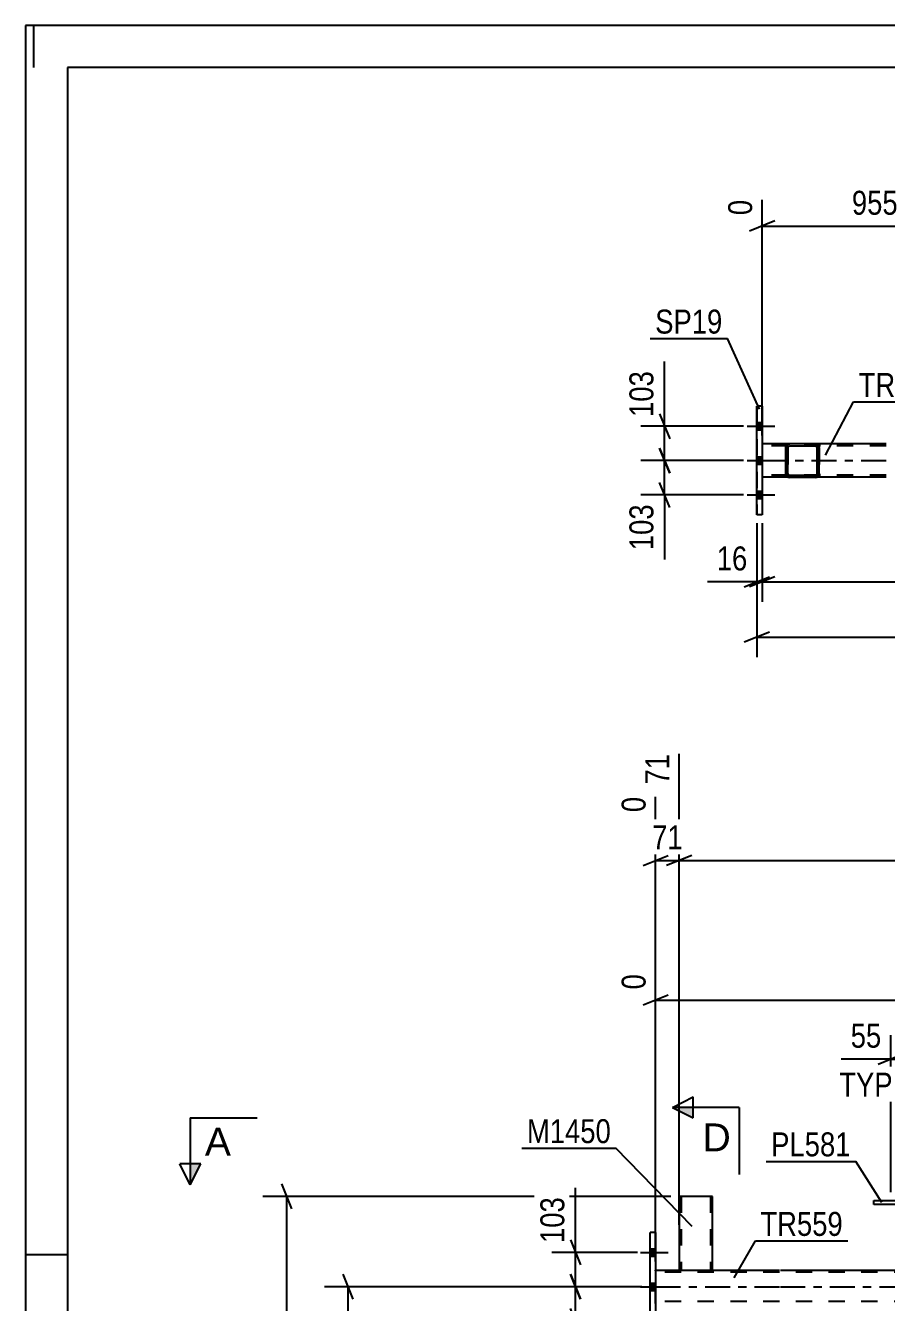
# Model space of a CAD drawing. Header units: millimetres. Extents: x 0 to 841, y 0 to 594.
# Drawn here: x 0 to 103, y 441.3 to 594 of the extents above; entities that cross this region are included whole.
import ezdxf

# ---------------------------------------------------------------- set-up
doc = ezdxf.new("R2010")
doc.units = ezdxf.units.MM
doc.linetypes.add('DXK_LINE_DOT2', pattern=[3.9198, 1.9599, -1.9599])
doc.linetypes.add('DXK_LINE_DOT3', pattern=[5.9187, 2.979, -0.9799, 0.9799, -0.9799])
doc.styles.add('Arial', font='ARIAL.TTF', dxfattribs={"height": 0.2})
doc.styles.add('Arial Narrow', font='ARIALN.TTF', dxfattribs={"height": 0.2})

# ---------------------------------------------------------------- blocks, each defined once
blk = doc.blocks.new('Unknown-122573578-1135 - 10973')
at = {"color": 5, "linetype": 'Continuous'}
for p, q in [((841, 594), (0, 594)), ((0, 594), (0, 0)), ((1, 589), (1, 594)), ((836, 589), (5, 589)), ((5, 589), (5, 5)), ((5, 447), (0, 447))]:
    blk.add_line(p, q, dxfattribs=at)
blk = doc.blocks.new('Bolt-122573578-2551 - 2500')
at = {"linetype": 'Continuous'}
for points in [[(88.09, 545.64), (88.09, 546.52), (87.45, 546.52), (87.45, 545.64)], [(88.09, 545.64), (88.09, 546.52), (87.45, 546.52), (87.45, 545.64)], [(88.09, 545.64), (88.09, 546.52), (87.45, 546.52), (87.45, 545.64)], [(88.09, 541.54), (88.09, 542.42), (87.45, 542.42), (87.45, 541.54)], [(88.09, 541.54), (88.09, 542.42), (87.45, 542.42), (87.45, 541.54)], [(88.09, 537.44), (88.09, 538.32), (87.45, 538.32), (87.45, 537.44)], [(88.09, 537.44), (88.09, 538.32), (87.45, 538.32), (87.45, 537.44)], [(88.09, 537.44), (88.09, 538.32), (87.45, 538.32), (87.45, 537.44)]]:
    blk.add_hatch(color=1, dxfattribs=at).paths.add_polyline_path(points)
at = {"color": 1, "linetype": 'Continuous'}
for p, q in [((86.29, 546.08), (89.61, 546.08)), ((86.29, 546.08), (89.61, 546.08)), ((86.29, 546.08), (89.61, 546.08)), ((87.45, 546.52), (88.09, 546.52)), ((87.45, 546.52), (88.09, 546.52)), ((87.45, 546.52), (88.09, 546.52)), ((87.45, 545.64), (88.09, 545.64)), ((87.45, 545.64), (88.09, 545.64)), ((87.45, 545.64), (88.09, 545.64)), ((87.45, 542.42), (88.09, 542.42)), ((87.45, 542.42), (88.09, 542.42)), ((86.29, 541.98), (89.61, 541.98)), ((86.29, 541.98), (89.61, 541.98)), ((87.45, 541.54), (88.09, 541.54)), ((87.45, 541.54), (88.09, 541.54)), ((86.29, 537.88), (89.61, 537.88)), ((86.29, 537.88), (89.61, 537.88)), ((86.29, 537.88), (89.61, 537.88)), ((87.45, 538.32), (88.09, 538.32)), ((87.45, 538.32), (88.09, 538.32)), ((87.45, 538.32), (88.09, 538.32)), ((87.45, 537.44), (88.09, 537.44)), ((87.45, 537.44), (88.09, 537.44)), ((87.45, 537.44), (88.09, 537.44))]:
    blk.add_line(p, q, dxfattribs=at)
blk = doc.blocks.new('Part-122573578-2550 - 2500')
at = {"color": 2, "linetype": 'Continuous'}
for p, q in [((102.91, 543.98), (88.09, 543.98)), ((91.38, 539.98), (88.09, 539.98)), ((102.91, 539.98), (94.43, 539.98))]:
    blk.add_line(p, q, dxfattribs=at)
at = {"color": 7, "linetype": 'DXK_LINE_DOT2'}
for p, q in [((88.09, 543.98), (88.09, 539.98)), ((102.91, 543.74), (88.09, 543.74)), ((102.91, 540.22), (88.09, 540.22)), ((94.43, 539.98), (91.38, 539.98))]:
    blk.add_line(p, q, dxfattribs=at)
at = {"color": 7, "linetype": 'DXK_LINE_DOT3'}
blk.add_line((88.09, 541.98), (102.91, 541.98), dxfattribs=at)
blk = doc.blocks.new('Part-122573578-2598 - 2500')
at = {"color": 2, "linetype": 'Continuous'}
for p, q in [((90.91, 543.49), (90.94, 543.68)), ((90.94, 543.68), (90.91, 543.49)), ((91.15, 543.49), (91.17, 543.59)), ((91.17, 543.59), (91.22, 543.66)), ((91.39, 543.97), (91.2, 543.94)), ((91.2, 543.94), (91.2, 543.94)), ((91.22, 543.66), (91.3, 543.72)), ((91.29, 543.72), (91.3, 543.72)), ((91.3, 543.72), (91.39, 543.73)), ((94.43, 543.97), (91.39, 543.97)), ((91.39, 543.73), (94.43, 543.73)), ((94.61, 543.94), (94.43, 543.97)), ((94.43, 543.73), (94.52, 543.72)), ((94.52, 543.72), (94.6, 543.66)), ((94.6, 543.66), (94.52, 543.72)), ((94.6, 543.66), (94.65, 543.59)), ((94.65, 543.59), (94.6, 543.66)), ((94.65, 543.59), (94.67, 543.49)), ((94.67, 543.49), (94.65, 543.59)), ((94.91, 543.49), (94.87, 543.68)), ((90.91, 540.45), (90.91, 543.49)), ((90.91, 543.49), (90.91, 543.49)), ((90.91, 540.45), (90.91, 543.49)), ((91.15, 540.45), (91.15, 543.49)), ((94.67, 540.45), (94.67, 543.49)), ((94.67, 543.49), (94.67, 543.49)), ((94.67, 543.49), (94.67, 540.45)), ((94.91, 540.45), (94.91, 543.49)), ((90.91, 540.45), (90.91, 540.45)), ((90.94, 540.27), (90.91, 540.45)), ((90.91, 540.45), (90.94, 540.27)), ((91.17, 540.36), (91.15, 540.45)), ((91.22, 540.28), (91.17, 540.36)), ((91.2, 540.01), (91.39, 539.97)), ((91.3, 540.23), (91.22, 540.28)), ((91.29, 540.23), (91.3, 540.23)), ((91.39, 540.21), (91.3, 540.23)), ((94.43, 540.21), (91.39, 540.21)), ((94.43, 539.97), (91.39, 539.97)), ((94.52, 540.23), (94.43, 540.21)), ((94.43, 539.97), (94.61, 540.01)), ((94.6, 540.28), (94.52, 540.23)), ((94.52, 540.23), (94.6, 540.28)), ((94.65, 540.36), (94.6, 540.28)), ((94.6, 540.28), (94.65, 540.36)), ((94.67, 540.45), (94.65, 540.36)), ((94.65, 540.36), (94.67, 540.45)), ((94.67, 540.45), (94.67, 540.45)), ((94.87, 540.27), (94.91, 540.45))]:
    blk.add_line(p, q, dxfattribs=at)
at = {"color": 7, "linetype": 'DXK_LINE_DOT2'}
for p, q in [((91.16, 543.59), (91.15, 543.49)), ((91.22, 543.66), (91.16, 543.59)), ((91.2, 543.94), (91.39, 543.97)), ((91.29, 543.72), (91.22, 543.66)), ((91.3, 543.72), (91.39, 543.73)), ((91.39, 543.97), (91.39, 543.97)), ((91.39, 543.97), (91.39, 543.97)), ((91.39, 543.73), (91.39, 543.73)), ((91.39, 543.73), (91.39, 543.73)), ((94.43, 543.97), (94.61, 543.94)), ((94.52, 543.72), (94.43, 543.73)), ((94.52, 543.72), (94.52, 543.72)), ((94.87, 543.68), (94.91, 543.49)), ((91.15, 543.49), (91.15, 543.49)), ((91.15, 543.49), (91.15, 540.45)), ((94.91, 543.49), (94.91, 543.49)), ((94.91, 543.49), (94.91, 540.45)), ((91.15, 540.45), (91.15, 540.45)), ((91.15, 540.45), (91.16, 540.36)), ((91.16, 540.36), (91.22, 540.28)), ((91.2, 540.01), (91.2, 540.01)), ((91.39, 539.97), (91.2, 540.01)), ((91.22, 540.28), (91.29, 540.23)), ((91.3, 540.23), (91.39, 540.21)), ((91.39, 540.21), (91.39, 540.21)), ((91.39, 540.21), (91.39, 540.21)), ((91.39, 539.97), (91.39, 539.97)), ((91.39, 539.97), (91.39, 539.97)), ((94.43, 540.21), (94.52, 540.23)), ((94.61, 540.01), (94.43, 539.97)), ((94.52, 540.23), (94.52, 540.23)), ((94.91, 540.45), (94.87, 540.27)), ((94.91, 540.45), (94.91, 540.45))]:
    blk.add_line(p, q, dxfattribs=at)
at = {"color": 2, "linetype": 'Continuous'}
for centre, start, end in [((91.39, 543.49), 112.5, 157.5), ((91.39, 543.49), 112.5, 157.5), ((94.43, 543.49), 22.5, 67.5), ((91.39, 540.45), 202.5, 247.5), ((91.39, 540.45), 202.5, 247.5), ((94.43, 540.45), 292.5, 337.5)]:
    blk.add_arc(centre, 0.48, start, end, dxfattribs=at)
at = {"color": 7, "linetype": 'DXK_LINE_DOT2'}
for centre, start, end in [((94.43, 543.49), 22.5, 67.5), ((94.43, 540.45), 292.5, 337.5)]:
    blk.add_arc(centre, 0.48, start, end, dxfattribs=at)
blk = doc.blocks.new('Part-122573578-2700 - 2500')
at = {"color": 2, "linetype": 'Continuous'}
for p, q in [((88.08, 548.48), (87.44, 548.48)), ((87.44, 535.48), (87.44, 548.48)), ((88.08, 548.48), (88.08, 535.48)), ((88.08, 535.48), (87.44, 535.48))]:
    blk.add_line(p, q, dxfattribs=at)
at = {"color": 7, "linetype": 'DXK_LINE_DOT2'}
for p, q in [((87.44, 548.48), (87.44, 535.48)), ((88.08, 548.48), (88.08, 535.48))]:
    blk.add_line(p, q, dxfattribs=at)
blk = doc.blocks.new('Part-122573578-3309 - 3249')
at = {"color": 2, "linetype": 'Continuous'}
for p, q in [((75.35, 445.2), (90.17, 445.2)), ((90.27, 445.2), (744.75, 445.2))]:
    blk.add_line(p, q, dxfattribs=at)
at = {"color": 7, "linetype": 'DXK_LINE_DOT2'}
for p, q in [((75.35, 441.2), (75.35, 445.2)), ((90.17, 444.96), (75.35, 444.96)), ((744.75, 444.96), (90.27, 444.96)), ((90.17, 441.44), (75.35, 441.44)), ((744.75, 441.44), (90.27, 441.44))]:
    blk.add_line(p, q, dxfattribs=at)
at = {"color": 7, "linetype": 'DXK_LINE_DOT3'}
for p, q in [((75.35, 443.2), (90.17, 443.2)), ((90.27, 443.2), (744.75, 443.2))]:
    blk.add_line(p, q, dxfattribs=at)
blk = doc.blocks.new('Part-122573578-3714 - 3249')
at = {"color": 2, "linetype": 'Continuous'}
for p, q in [((82.17, 454), (78.17, 454)), ((78.17, 454), (78.17, 445.2)), ((82.17, 445.2), (82.17, 454)), ((78.17, 445.2), (82.17, 445.2))]:
    blk.add_line(p, q, dxfattribs=at)
at = {"color": 7, "linetype": 'DXK_LINE_DOT2'}
for p, q in [((78.41, 454), (78.41, 445.2)), ((81.86, 454), (81.87, 454)), ((81.87, 454), (81.91, 454)), ((81.91, 454), (81.93, 454)), ((81.93, 454), (81.93, 445.2)), ((81.91, 445.2), (81.87, 445.2)), ((81.91, 445.2), (81.87, 445.2)), ((81.93, 445.2), (81.91, 445.2)), ((81.91, 445.2), (81.93, 445.2))]:
    blk.add_line(p, q, dxfattribs=at)
blk = doc.blocks.new('Bolt-122573578-3449 - 3249')
at = {"linetype": 'Continuous'}
for points in [[(75.35, 446.86), (75.35, 447.74), (74.71, 447.74), (74.71, 446.86)], [(75.35, 446.86), (75.35, 447.74), (74.71, 447.74), (74.71, 446.86)], [(75.35, 446.86), (75.35, 447.74), (74.71, 447.74), (74.71, 446.86)], [(75.35, 442.76), (75.35, 443.64), (74.71, 443.64), (74.71, 442.76)], [(75.35, 442.76), (75.35, 443.64), (74.71, 443.64), (74.71, 442.76)], [(75.35, 438.66), (75.35, 439.54), (74.71, 439.54), (74.71, 438.66)], [(75.35, 438.66), (75.35, 439.54), (74.71, 439.54), (74.71, 438.66)], [(75.35, 438.66), (75.35, 439.54), (74.71, 439.54), (74.71, 438.66)]]:
    blk.add_hatch(color=1, dxfattribs=at).paths.add_polyline_path(points)
at = {"color": 1, "linetype": 'Continuous'}
for p, q in [((74.71, 447.74), (75.35, 447.74)), ((74.71, 447.74), (75.35, 447.74)), ((74.71, 447.74), (75.35, 447.74)), ((73.55, 447.3), (76.87, 447.3)), ((73.55, 447.3), (76.87, 447.3)), ((73.55, 447.3), (76.87, 447.3)), ((74.71, 446.86), (75.35, 446.86)), ((74.71, 446.86), (75.35, 446.86)), ((74.71, 446.86), (75.35, 446.86)), ((73.55, 443.2), (76.87, 443.2)), ((73.55, 443.2), (76.87, 443.2)), ((74.71, 443.64), (75.35, 443.64)), ((74.71, 443.64), (75.35, 443.64)), ((74.71, 442.76), (75.35, 442.76)), ((74.71, 442.76), (75.35, 442.76)), ((73.55, 439.1), (76.87, 439.1)), ((73.55, 439.1), (76.87, 439.1)), ((73.55, 439.1), (76.87, 439.1)), ((74.71, 439.54), (75.35, 439.54)), ((74.71, 439.54), (75.35, 439.54)), ((74.71, 439.54), (75.35, 439.54)), ((74.71, 438.66), (75.35, 438.66)), ((74.71, 438.66), (75.35, 438.66)), ((74.71, 438.66), (75.35, 438.66))]:
    blk.add_line(p, q, dxfattribs=at)
blk = doc.blocks.new('Part-122573578-3565 - 3249')
at = {"color": 2, "linetype": 'Continuous'}
for p, q in [((75.35, 449.7), (74.71, 449.7)), ((74.71, 436.7), (74.71, 449.7)), ((75.35, 449.7), (75.35, 436.7)), ((75.35, 436.7), (74.71, 436.7))]:
    blk.add_line(p, q, dxfattribs=at)
blk = doc.blocks.new('Part-122573578-3699 - 3249')
at = {"color": 2, "linetype": 'Continuous'}
for p, q in [((101.46, 453.52), (113.86, 453.52)), ((101.46, 453.04), (101.46, 453.52)), ((113.86, 453.52), (113.86, 453.04)), ((113.86, 453.04), (101.46, 453.04))]:
    blk.add_line(p, q, dxfattribs=at)
blk = doc.blocks.new('StraightDimension-122573578-7715 - 2500')
at = {"color": 7, "linetype": 'Continuous'}
for p, q in [((87.45, 534.48), (87.45, 525.1)), ((88.09, 534.48), (88.09, 525.1)), ((85.95, 526.9), (88.95, 528.1)), ((89.59, 528.1), (86.59, 526.9)), ((87.45, 527.5), (88.09, 527.5))]:
    blk.add_line(p, q, dxfattribs=at)
at = {"color": 0}
blk.add_wipeout([(86.92, 528.25), (86.92, 532.45), (82.06, 532.45), (82.06, 528.25)], dxfattribs=at)
at = {"color": 7, "linetype": 'Continuous'}
blk.add_line((87.45, 527.5), (81.54, 527.5), dxfattribs=at)
blk.add_line((87.45, 527.5), (81.54, 527.5), dxfattribs=at)
at = {"color": 3, "style": 'Arial Narrow'}
blk.add_text('16', height=2.863, dxfattribs=at).set_placement((82.66, 528.85))
blk = doc.blocks.new('StraightDimension-122573578-2791 - 2500')
at = {"color": 7, "linetype": 'Continuous'}
for p, q in [((87.45, 534.48), (87.45, 518.46)), ((88.95, 521.46), (85.95, 520.26)), ((87.45, 520.86), (794.1, 520.86))]:
    blk.add_line(p, q, dxfattribs=at)
blk = doc.blocks.new('StraightDimension-122573578-3158 - 2500')
at = {"color": 7, "linetype": 'Continuous'}
for p, q in [((75.83, 547.58), (77.03, 544.58)), ((85.86, 546.08), (73.58, 546.08)), ((76.43, 541.98), (76.43, 546.08)), ((77.03, 540.48), (75.83, 543.48)), ((85.86, 541.98), (73.58, 541.98))]:
    blk.add_line(p, q, dxfattribs=at)
at = {"color": 0}
blk.add_wipeout([(75.68, 553.28), (71.48, 553.28), (71.48, 546.6), (75.68, 546.6)], dxfattribs=at)
at = {"color": 7, "linetype": 'Continuous'}
blk.add_line((76.43, 546.08), (76.43, 553.81), dxfattribs=at)
blk.add_line((76.43, 546.08), (76.43, 553.81), dxfattribs=at)
at = {"color": 3, "style": 'Arial Narrow'}
blk.add_text('103', height=2.863, rotation=90.0002, dxfattribs=at).set_placement((75.08, 547.2))
blk = doc.blocks.new('StraightDimension-122573578-3171 - 2500')
at = {"color": 7, "linetype": 'Continuous'}
for p, q in [((75.83, 543.48), (77.03, 540.48)), ((85.86, 541.98), (73.58, 541.98)), ((76.43, 537.88), (76.43, 541.98)), ((77.03, 536.38), (75.83, 539.38)), ((85.86, 537.88), (73.58, 537.88))]:
    blk.add_line(p, q, dxfattribs=at)
at = {"color": 0}
blk.add_wipeout([(75.68, 537.35), (71.48, 537.35), (71.48, 530.67), (75.68, 530.67)], dxfattribs=at)
at = {"color": 7, "linetype": 'Continuous'}
blk.add_line((76.43, 537.88), (76.43, 530.14), dxfattribs=at)
blk.add_line((76.43, 537.88), (76.43, 530.14), dxfattribs=at)
at = {"color": 3, "style": 'Arial Narrow'}
blk.add_text('103', height=2.863, rotation=90.0002, dxfattribs=at).set_placement((75.08, 531.27))
blk = doc.blocks.new('StraightDimension-122573578-7350 - 2500')
at = {"color": 7, "linetype": 'Continuous'}
for p, q in [((115.04, 546.97), (115.04, 576.81)), ((88.09, 544.98), (88.09, 573.16)), ((89.59, 570.63), (86.59, 569.43)), ((88.09, 570.03), (115.04, 570.03)), ((113.54, 569.43), (116.54, 570.63))]:
    blk.add_line(p, q, dxfattribs=at)
at = {"color": 0, "linetype": 'Continuous'}
for points in [[(114.44, 577.41), (110.24, 577.41), (110.24, 570.73), (114.44, 570.73)], [(87.48, 573.76), (83.28, 573.76), (83.28, 570.73), (87.48, 570.73)]]:
    blk.add_wipeout(points, dxfattribs=at)
at = {"color": 0}
blk.add_wipeout([(104.91, 570.78), (104.91, 574.98), (98.22, 574.98), (98.22, 570.78)], dxfattribs=at)
at = {"color": 3, "linetype": 'Continuous', "style": 'Arial Narrow'}
for s, height, p in [('955', 2.863, (113.84, 571.33)), ('0', 2.86, (86.89, 571.33))]:
    blk.add_text(s, height=height, rotation=90.0002, dxfattribs=at).set_placement(p)
at = {"color": 3, "style": 'Arial Narrow'}
blk.add_text('955', height=2.863, dxfattribs=at).set_placement((98.82, 571.38))
blk = doc.blocks.new('StraightDimension-122573578-7714 - 2500')
at = {"color": 7, "linetype": 'Continuous'}
for p, q in [((88.09, 534.48), (88.09, 525.1)), ((89.59, 528.1), (86.59, 526.9)), ((88.09, 527.5), (793.46, 527.5))]:
    blk.add_line(p, q, dxfattribs=at)
blk = doc.blocks.new('StraightDimension-122573578-4431 - 3249')
at = {"color": 7, "linetype": 'Continuous'}
for p, q in [((31.84, 452.5), (30.64, 455.5)), ((77.17, 454), (28.39, 454)), ((31.24, 308.82), (31.24, 454)), ((30.64, 310.32), (31.84, 307.32)), ((175.37, 308.82), (28.39, 308.82))]:
    blk.add_line(p, q, dxfattribs=at)
at = {"color": 0}
blk.add_wipeout([(30.49, 385.67), (26.29, 385.67), (26.29, 377.15), (30.49, 377.15)], dxfattribs=at)
at = {"color": 3, "style": 'Arial Narrow'}
blk.add_text('3630', height=2.863, rotation=90.0002, dxfattribs=at).set_placement((29.89, 377.75))
blk = doc.blocks.new('StraightDimension-122573578-4015 - 3249')
at = {"color": 7, "linetype": 'Continuous'}
for p, q in [((39.19, 441.7), (37.99, 444.7)), ((73.71, 443.2), (35.74, 443.2)), ((38.59, 316.56), (38.59, 443.2)), ((37.99, 318.06), (39.19, 315.06)), ((55.29, 316.56), (35.74, 316.56))]:
    blk.add_line(p, q, dxfattribs=at)
at = {"color": 0}
blk.add_wipeout([(37.84, 384.13), (33.64, 384.13), (33.64, 375.62), (37.84, 375.62)], dxfattribs=at)
at = {"color": 3, "style": 'Arial Narrow'}
blk.add_text('3166', height=2.863, rotation=90.0002, dxfattribs=at).set_placement((37.24, 376.22))
blk = doc.blocks.new('StraightDimension-122573578-4079 - 3249')
at = {"color": 7, "linetype": 'Continuous'}
for p, q in [((65.18, 448.8), (66.38, 445.8)), ((73.2, 447.3), (62.93, 447.3)), ((65.78, 443.2), (65.78, 447.3)), ((66.38, 441.7), (65.18, 444.7)), ((73.2, 443.2), (62.93, 443.2))]:
    blk.add_line(p, q, dxfattribs=at)
at = {"color": 0}
blk.add_wipeout([(65.03, 454.51), (60.83, 454.51), (60.83, 447.83), (65.03, 447.83)], dxfattribs=at)
at = {"color": 7, "linetype": 'Continuous'}
blk.add_line((65.78, 447.3), (65.78, 455.03), dxfattribs=at)
blk.add_line((65.78, 447.3), (65.78, 455.03), dxfattribs=at)
at = {"color": 3, "style": 'Arial Narrow'}
blk.add_text('103', height=2.863, rotation=90.0002, dxfattribs=at).set_placement((64.43, 448.43))
blk = doc.blocks.new('StraightDimension-122573578-4069 - 3249')
at = {"color": 7, "linetype": 'Continuous'}
for p, q in [((65.18, 444.7), (66.38, 441.7)), ((73.2, 443.2), (62.93, 443.2)), ((65.78, 439.1), (65.78, 443.2)), ((66.38, 437.6), (65.18, 440.6)), ((73.2, 439.1), (62.93, 439.1))]:
    blk.add_line(p, q, dxfattribs=at)
at = {"color": 0}
blk.add_wipeout([(65.03, 438.58), (60.83, 438.58), (60.83, 431.89), (65.03, 431.89)], dxfattribs=at)
at = {"color": 7, "linetype": 'Continuous'}
blk.add_line((65.78, 439.1), (65.78, 431.37), dxfattribs=at)
blk.add_line((65.78, 439.1), (65.78, 431.37), dxfattribs=at)
at = {"color": 3, "style": 'Arial Narrow'}
blk.add_text('103', height=2.863, rotation=90.0002, dxfattribs=at).set_placement((64.43, 432.49))
blk = doc.blocks.new('StraightDimension-122573578-4232 - 3249')
at = {"color": 7, "linetype": 'Continuous'}
for p, q in [((78.17, 450.6), (78.17, 506.91)), ((156.42, 454.04), (156.42, 502.76)), ((79.67, 494.75), (76.67, 493.55)), ((154.92, 493.55), (157.92, 494.75)), ((78.17, 494.15), (156.42, 494.15))]:
    blk.add_line(p, q, dxfattribs=at)
at = {"color": 0, "linetype": 'Continuous'}
blk.add_wipeout([(155.82, 503.36), (151.62, 503.36), (151.62, 494.85), (155.82, 494.85)], dxfattribs=at)
at = {"color": 0}
blk.add_wipeout([(121.55, 494.9), (121.55, 499.1), (113.04, 499.1), (113.04, 494.9)], dxfattribs=at)
at = {"color": 3, "linetype": 'Continuous', "style": 'Arial Narrow'}
blk.add_text('2279', height=2.863, rotation=90.0002, dxfattribs=at).set_placement((155.22, 495.45))
at = {"color": 3, "style": 'Arial Narrow'}
blk.add_text('2208', height=2.863, dxfattribs=at).set_placement((113.64, 495.5))
blk = doc.blocks.new('StraightDimension-122573578-4242 - 3249')
at = {"color": 7, "linetype": 'Continuous'}
for p, q in [((78.17, 450.6), (78.17, 506.91)), ((75.35, 446.2), (75.35, 501.78)), ((73.85, 493.55), (76.85, 494.75)), ((79.67, 494.75), (76.67, 493.55)), ((75.35, 494.15), (78.17, 494.15))]:
    blk.add_line(p, q, dxfattribs=at)
at = {"color": 0, "linetype": 'Continuous'}
blk.add_wipeout([(77.57, 507.51), (73.37, 507.51), (73.37, 502.65), (77.57, 502.65)], dxfattribs=at)
at = {"color": 0}
blk.add_wipeout([(79.18, 494.9), (79.18, 499.1), (74.33, 499.1), (74.33, 494.9)], dxfattribs=at)
at = {"color": 3, "linetype": 'Continuous', "style": 'Arial Narrow'}
blk.add_text('71', height=2.863, rotation=90.0002, dxfattribs=at).set_placement((76.97, 503.25))
at = {"color": 3, "style": 'Arial Narrow'}
blk.add_text('71', height=2.863, dxfattribs=at).set_placement((74.93, 495.5))
at = {"color": 0, "linetype": 'Continuous'}
blk.add_wipeout([(74.75, 502.38), (70.55, 502.38), (70.55, 499.35), (74.75, 499.35)], dxfattribs=at)
at = {"color": 3, "linetype": 'Continuous', "style": 'Arial Narrow'}
blk.add_text('0', height=2.86, rotation=90.0002, dxfattribs=at).set_placement((74.15, 499.95))
blk = doc.blocks.new('StraightDimension-122573578-4475 - 3249')
at = {"color": 7, "linetype": 'Continuous'}
for p, q in [((103.46, 454.52), (103.46, 473.28)), ((105.66, 454.04), (105.66, 473.28)), ((101.96, 469.83), (104.96, 471.03)), ((103.46, 470.43), (105.66, 470.43)), ((107.16, 471.03), (104.16, 469.83))]:
    blk.add_line(p, q, dxfattribs=at)
at = {"color": 0}
blk.add_wipeout([(102.94, 471.18), (102.94, 475.38), (98.08, 475.38), (98.08, 471.18)], dxfattribs=at)
at = {"color": 0, "linetype": 'Continuous'}
blk.add_wipeout([(104.3, 465.33), (104.3, 469.53), (96.71, 469.53), (96.71, 465.33)], dxfattribs=at)
at = {"color": 7, "linetype": 'Continuous'}
blk.add_line((103.46, 470.43), (97.55, 470.43), dxfattribs=at)
blk.add_line((103.46, 470.43), (97.55, 470.43), dxfattribs=at)
at = {"color": 3, "style": 'Arial Narrow'}
blk.add_text('55', height=2.863, dxfattribs=at).set_placement((98.68, 471.78))
at = {"color": 3, "linetype": 'Continuous', "style": 'Arial Narrow'}
blk.add_text('TYP', height=2.863, dxfattribs=at).set_placement((97.31, 465.93))
blk = doc.blocks.new('StraightDimension-122573578-10286 - 3249')
at = {"color": 7, "linetype": 'Continuous'}
for p, q in [((140.27, 442.2), (140.27, 486.07)), ((75.35, 450.7), (75.35, 480.58)), ((76.85, 478.05), (73.85, 476.85)), ((138.77, 476.85), (141.77, 478.05)), ((75.35, 477.45), (140.27, 477.45))]:
    blk.add_line(p, q, dxfattribs=at)
at = {"color": 0, "linetype": 'Continuous'}
for points in [[(139.67, 486.67), (135.47, 486.67), (135.47, 478.15), (139.67, 478.15)], [(74.75, 481.18), (70.55, 481.18), (70.55, 478.15), (74.75, 478.15)]]:
    blk.add_wipeout(points, dxfattribs=at)
at = {"color": 0}
blk.add_wipeout([(112.06, 478.2), (112.06, 482.4), (103.55, 482.4), (103.55, 478.2)], dxfattribs=at)
at = {"color": 3, "linetype": 'Continuous', "style": 'Arial Narrow'}
for s, height, p in [('1875', 2.863, (139.07, 478.75)), ('0', 2.86, (74.15, 478.75))]:
    blk.add_text(s, height=height, rotation=90.0002, dxfattribs=at).set_placement(p)
at = {"color": 3, "style": 'Arial Narrow'}
blk.add_text('1875', height=2.863, dxfattribs=at).set_placement((104.15, 478.8))
blk = doc.blocks.new('Mark-122573578-2546 - 2500')
at = {"color": 0}
blk.add_wipeout([(109.49, 549.59), (109.49, 552.59), (99.63, 552.59), (99.63, 549.59)], dxfattribs=at)
blk.add_wipeout([(109.49, 549.59), (109.49, 552.59), (99.63, 552.59), (99.63, 549.59)], dxfattribs=at)
at = {"color": 30, "linetype": 'Continuous'}
for p, q in [((95.65, 542.62), (99.03, 548.99)), ((99.03, 548.99), (110.09, 548.99))]:
    blk.add_line(p, q, dxfattribs=at)
at = {"color": 3, "style": 'Arial Narrow'}
blk.add_text('TR559', height=2.863, dxfattribs=at).set_placement((99.63, 549.59))
blk = doc.blocks.new('Mark-122573578-2696 - 2500')
at = {"color": 0}
blk.add_wipeout([(83.33, 557.17), (83.33, 560.17), (75.3, 560.17), (75.3, 557.17)], dxfattribs=at)
blk.add_wipeout([(83.33, 557.17), (83.33, 560.17), (75.3, 560.17), (75.3, 557.17)], dxfattribs=at)
at = {"color": 30, "linetype": 'Continuous'}
for p in [(74.7, 556.57), (87.76, 548.12)]:
    blk.add_line(p, (83.93, 556.57), dxfattribs=at)
at = {"color": 3, "style": 'Arial Narrow'}
blk.add_text('SP19', height=2.863, dxfattribs=at).set_placement((75.3, 557.17))
blk = doc.blocks.new('Mark-122573578-3305 - 3249')
at = {"color": 0}
blk.add_wipeout([(97.74, 449.28), (97.74, 452.28), (87.88, 452.28), (87.88, 449.28)], dxfattribs=at)
blk.add_wipeout([(97.74, 449.28), (97.74, 452.28), (87.88, 452.28), (87.88, 449.28)], dxfattribs=at)
at = {"color": 30, "linetype": 'Continuous'}
for p, q in [((84.75, 444.25), (87.28, 448.68)), ((87.28, 448.68), (98.34, 448.68))]:
    blk.add_line(p, q, dxfattribs=at)
at = {"color": 3, "style": 'Arial Narrow'}
blk.add_text('TR559', height=2.863, dxfattribs=at).set_placement((87.88, 449.28))
blk = doc.blocks.new('SectionMark-122573578-4824 - 3249')
at = {"linetype": 'Continuous'}
blk.add_hatch(color=6, dxfattribs=at).paths.add_polyline_path([(19.7, 457.88), (20.95, 457.88), (19.7, 455.38)])
at = {"color": 6, "linetype": 'Continuous'}
for p, q in [((19.7, 463.38), (27.7, 463.38)), ((19.7, 463.38), (19.7, 455.38)), ((19.7, 455.38), (18.45, 457.88)), ((20.95, 457.88), (18.45, 457.88)), ((19.7, 455.38), (20.95, 457.88))]:
    blk.add_line(p, q, dxfattribs=at)
at = {"color": 0, "linetype": 'Continuous'}
blk.add_wipeout([(24.56, 458.88), (24.56, 462.38), (21.45, 462.38), (21.45, 458.88)], dxfattribs=at)
at = {"color": 3, "linetype": 'Continuous', "style": 'Arial'}
blk.add_text('A', height=3.34, dxfattribs=at).set_placement((21.45, 458.88))
blk = doc.blocks.new('Mark-122573578-3695 - 3249')
at = {"color": 0}
blk.add_wipeout([(98.68, 458.79), (98.68, 461.79), (89.17, 461.79), (89.17, 458.79)], dxfattribs=at)
blk.add_wipeout([(98.68, 458.79), (98.68, 461.79), (89.17, 461.79), (89.17, 458.79)], dxfattribs=at)
at = {"color": 30, "linetype": 'Continuous'}
for p in [(88.57, 458.19), (102.39, 453.28)]:
    blk.add_line(p, (99.28, 458.19), dxfattribs=at)
at = {"color": 3, "style": 'Arial Narrow'}
blk.add_text('PL581', height=2.863, dxfattribs=at).set_placement((89.17, 458.79))
blk = doc.blocks.new('Mark-122573578-3710 - 3249')
at = {"color": 0}
blk.add_wipeout([(70.01, 460.37), (70.01, 463.37), (59.96, 463.37), (59.96, 460.37)], dxfattribs=at)
blk.add_wipeout([(70.01, 460.37), (70.01, 463.37), (59.96, 463.37), (59.96, 460.37)], dxfattribs=at)
at = {"color": 30, "linetype": 'Continuous'}
for p in [(59.36, 459.77), (79.71, 450.4)]:
    blk.add_line(p, (70.61, 459.77), dxfattribs=at)
at = {"color": 3, "style": 'Arial Narrow'}
blk.add_text('M1450', height=2.863, dxfattribs=at).set_placement((59.96, 460.37))
blk = doc.blocks.new('SectionMark-122573578-4858 - 3249')
at = {"linetype": 'Continuous'}
for points in [[(79.85, 464.64), (79.85, 463.39), (77.35, 464.64)], [(79.85, 430.38), (79.85, 429.13), (77.35, 429.13)]]:
    blk.add_hatch(color=6, dxfattribs=at).paths.add_polyline_path(points)
at = {"color": 6, "linetype": 'Continuous'}
for p, q in [((77.35, 464.64), (79.85, 465.89)), ((79.85, 463.39), (79.85, 465.89)), ((85.35, 464.64), (77.35, 464.64)), ((77.35, 464.64), (79.85, 463.39)), ((85.35, 464.64), (85.35, 456.64)), ((85.35, 429.13), (85.35, 437.13)), ((77.35, 429.13), (79.85, 430.38)), ((85.35, 429.13), (77.35, 429.13)), ((79.85, 427.88), (77.35, 429.13)), ((79.85, 430.38), (79.85, 427.88))]:
    blk.add_line(p, q, dxfattribs=at)
at = {"color": 0, "linetype": 'Continuous'}
for points in [[(84.35, 459.39), (84.35, 462.89), (80.97, 462.89), (80.97, 459.39)], [(84.35, 430.88), (84.35, 434.38), (80.97, 434.38), (80.97, 430.88)]]:
    blk.add_wipeout(points, dxfattribs=at)
at = {"color": 3, "linetype": 'Continuous', "style": 'Arial'}
for p in [(80.97, 459.39), (80.97, 430.88)]:
    blk.add_text('D', height=3.34, dxfattribs=at).set_placement(p)

msp = doc.modelspace()

# ---------------------------------------------------------------- block references
for name in ['Unknown-122573578-1135 - 10973', 'Part-122573578-2700 - 2500', 'Bolt-122573578-2551 - 2500', 'Part-122573578-2550 - 2500', 'Part-122573578-2598 - 2500', 'Part-122573578-3714 - 3249', 'Part-122573578-3699 - 3249', 'Part-122573578-3565 - 3249', 'Bolt-122573578-3449 - 3249', 'Part-122573578-3309 - 3249']:
    msp.add_blockref(name, (0, 0))

# ---------------------------------------------------------------- next in the draw order: block references
for name in ['StraightDimension-122573578-3158 - 2500', 'StraightDimension-122573578-7715 - 2500', 'StraightDimension-122573578-4431 - 3249']:
    msp.add_blockref(name, (0, 0))

# ---------------------------------------------------------------- next in the draw order: block references
for name in ['StraightDimension-122573578-7350 - 2500', 'StraightDimension-122573578-2791 - 2500', 'StraightDimension-122573578-4232 - 3249', 'StraightDimension-122573578-4015 - 3249']:
    msp.add_blockref(name, (0, 0))

# ---------------------------------------------------------------- next in the draw order: block references
for name in ['Mark-122573578-2696 - 2500', 'Mark-122573578-2546 - 2500', 'StraightDimension-122573578-3171 - 2500', 'StraightDimension-122573578-4475 - 3249', 'StraightDimension-122573578-4079 - 3249']:
    msp.add_blockref(name, (0, 0))

# ---------------------------------------------------------------- next in the draw order: block references
for name in ['StraightDimension-122573578-7714 - 2500', 'StraightDimension-122573578-4242 - 3249', 'StraightDimension-122573578-4069 - 3249']:
    msp.add_blockref(name, (0, 0))

# ---------------------------------------------------------------- next in the draw order: block references
msp.add_blockref('StraightDimension-122573578-10286 - 3249', (0, 0))

# ---------------------------------------------------------------- next in the draw order: block references
for name in ['SectionMark-122573578-4824 - 3249', 'Mark-122573578-3305 - 3249']:
    msp.add_blockref(name, (0, 0))

# ---------------------------------------------------------------- next in the draw order: block references
for name in ['Mark-122573578-3710 - 3249', 'Mark-122573578-3695 - 3249']:
    msp.add_blockref(name, (0, 0))

# ---------------------------------------------------------------- next in the draw order: block references
msp.add_blockref('SectionMark-122573578-4858 - 3249', (0, 0))

doc.saveas('drawing.dxf')
